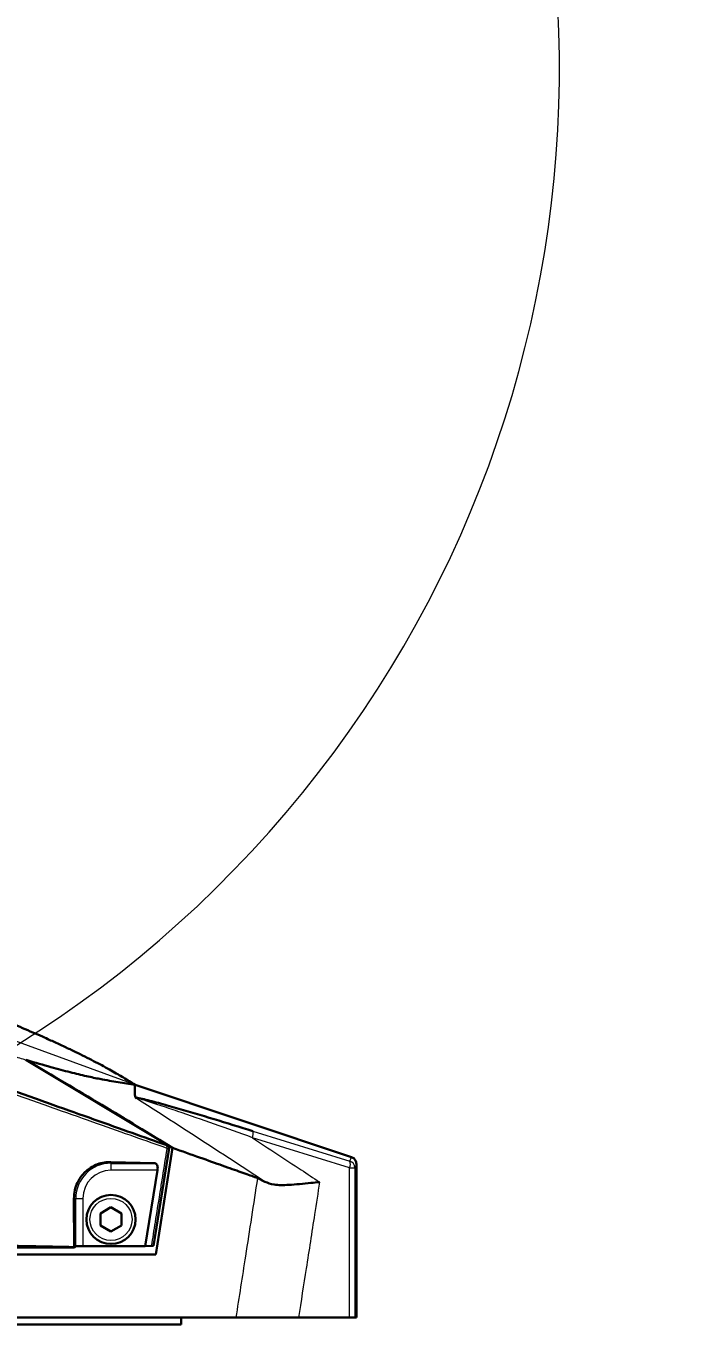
# Model space of a CAD drawing. Header units: millimetres. Extents: x 0 to 8400, y 0 to 5940.
# Drawn here: x 2456.8 to 2552.3, y 4046.9 to 4234.7 of the extents above; entities that cross this region are included whole.
import ezdxf

# ---------------------------------------------------------------- set-up
doc = ezdxf.new("R2010")
doc.units = ezdxf.units.MM
doc.linetypes.add('CENTERX2', pattern=[20.32, 12.7, -2.54, 2.54, -2.54])
doc.styles.get("Standard").update_dxf_attribs({"font": 'times.ttf', "width": 2, "height": 50})
doc.dimstyles.new('ISO-25', dxfattribs={"dimtxt": 40, "dimasz": 40, "dimexe": 1.25, "dimexo": 0.625, "dimtad": 1, "dimtxsty": 'Standard', "dimcen": 2.5, "dimclrd": 1, "dimclrt": 1, "dimadec": 0, "dimazin": 0, "dimtfac": 1, "dimtmove": 0, "dimatfit": 3, "dimfxl": 1, "dimarcsym": 0})

# ---------------------------------------------------------------- blocks, each defined once
blk = doc.blocks.new('*D13')
at = {"color": 0, "lineweight": -2, "transparency": 16777216}
for p, q in [((3080.83, 4228.38), (3080.83, 3072.46)), ((2367.71, 3824.18), (2367.71, 3072.46))]:
    blk.add_line(p, q, dxfattribs=at)
at = {"color": 1, "lineweight": -2, "transparency": 16777216}
blk.add_line((2407.71, 3073.71), (3040.83, 3073.71), dxfattribs=at)
at = {"color": 1, "lineweight": 25, "transparency": 16777216}
for points in [[(2407.71, 3080.38), (2407.71, 3067.04), (2367.71, 3073.71)], [(3040.83, 3080.38), (3040.83, 3067.04), (3080.83, 3073.71)]]:
    blk.add_solid(points, dxfattribs=at)
at = {"layer": 'Defpoints', "color": 0, "lineweight": 25, "transparency": 16777216}
for p in [(3080.83, 4229.01), (2367.71, 3824.8), (3080.83, 3073.71)]:
    blk.add_point(p, dxfattribs=at)
at = {"color": 1, "lineweight": 25, "transparency": 16777216, "insert": (2724.27, 3094.74), "char_height": 40, "attachment_point": 5}
blk.add_mtext('703', dxfattribs=at)

msp = doc.modelspace()

# ---------------------------------------------------------------- linework, layer by layer
at = {"color": 8, "linetype": 'Continuous', "lineweight": 15}
for p, q in [((2472.583, 4081.635), (2437.909, 4094.255)), ((2489.62, 4074.95), (2503.663, 4070.604)), ((2503.606, 4069.645), (2489.562, 4073.992)), ((2503.663, 4070.604), (2503.907, 4071.166)), ((2469.11, 4070.472), (2469.11, 4070.301)), ((2469.11, 4070.301), (2469.11, 4069.287)), ((2475.838, 4069.287), (2469.11, 4069.287)), ((2503.606, 4047.977), (2503.606, 4069.645)), ((2503.606, 4069.645), (2504.357, 4069.645)), ((2504.598, 4070.204), (2504.357, 4069.645)), ((2504.357, 4069.645), (2504.357, 4047.977)), ((2463.75, 4065.214), (2464.023, 4065.214)), ((2464.023, 4058.294), (2464.023, 4065.214)), ((2464.023, 4065.214), (2465.036, 4065.214)), ((2465.036, 4065.214), (2465.036, 4058.311))]:
    msp.add_line(p, q, dxfattribs=at)
at = {"color": 7, "linetype": 'Continuous', "lineweight": 30}
for p, q in [((2456.855, 4085.208), (2456.801, 4085.231)), ((2456.832, 4085.229), (2456.989, 4085.172)), ((2456.855, 4085.208), (2456.907, 4085.181)), ((2477.266, 4072.975), (2456.907, 4085.181)), ((2456.989, 4085.172), (2457.067, 4085.088)), ((2472.576, 4080.2), (2472.576, 4081.605)), ((2472.576, 4080.2), (2472.678, 4079.794)), ((2503.907, 4071.166), (2472.583, 4081.635)), ((2477.506, 4072.483), (2475.255, 4058.364)), ((2475.577, 4057.102), (2478.026, 4072.512)), ((2503.907, 4071.166), (2503.907, 4071.166)), ((2469.11, 4070.472), (2475.427, 4070.301)), ((2469.11, 4070.301), (2475.427, 4070.301)), ((2475.838, 4069.287), (2474.073, 4058.311)), ((2504.598, 4047.977), (2504.598, 4070.204)), ((2490.34, 4068.145), (2491.371, 4067.604)), ((2463.777, 4058.185), (2463.75, 4065.214)), ((2469.11, 4063.928), (2467.589, 4063.05)), ((2470.631, 4063.05), (2469.11, 4063.928)), ((2467.589, 4063.05), (2467.589, 4061.294)), ((2470.631, 4061.294), (2470.631, 4063.05)), ((2467.589, 4061.294), (2469.11, 4060.416)), ((2469.11, 4060.416), (2470.631, 4061.294)), ((2463.845, 4058.116), (2449.295, 4058.116)), ((2463.777, 4058.185), (2463.845, 4058.116)), ((2463.845, 4058.116), (2464.023, 4058.294)), ((2465.036, 4058.311), (2474.073, 4058.311)), ((2474.979, 4058.339), (2474.073, 4058.311)), ((2367.714, 4046.963), (2479.249, 4046.963)), ((2479.047, 4046.861), (2479.047, 4046.963)), ((2479.249, 4046.963), (2479.249, 4047.977)), ((2503.606, 4047.977), (2496.219, 4047.977)), ((2504.357, 4047.977), (2503.606, 4047.977)), ((2504.357, 4047.977), (2504.598, 4047.977))]:
    msp.add_line(p, q, dxfattribs=at)
msp.add_circle((2469.11, 4062.172), 3.549, dxfattribs=at)
at = {"color": 8, "linetype": 'Continuous', "lineweight": 15}
msp.add_circle((2469.11, 4062.172), 3.042, dxfattribs=at)
at = {"color": 7, "linetype": 'Continuous', "lineweight": 15}
for centre, radius, start, end in [((2367.65, 4229.008), 713.179, 314.966774, 189.876122), ((2367.714, 4228.587), 166.24, 238.83334, 117.46374), ((2620.106, 3976.195), 355.9, 161.9716, 312.5254)]:
    msp.add_arc(centre, radius, start, end, dxfattribs=at)
at = {"color": 7, "linetype": 'CENTERX2', "lineweight": 0}
msp.add_arc((2367.714, 4228.587), 373.23, 13.29144, 248.81856, dxfattribs=at)
at = {"color": 8, "linetype": 'Continuous', "lineweight": 15}
for centre, radius, start, end in [((2488.361, 4074.545), 1.323, 335.2779, 17.82408), ((2476.761, 4072.553), 0.485, 346.47313, 52.79175), ((2476.974, 4072.484), 0.506, 351.34152, 58.81194), ((2469.11, 4065.214), 5.087, 90, 180), ((2469.11, 4065.214), 4.073, 90, 180), ((2502.404, 4070.199), 1.323, 335.27717, 17.8256), ((2503.342, 4069.641), 1.014, 0.23583, 71.53892)]:
    msp.add_arc(centre, radius, start, end, dxfattribs=at)
at = {"color": 7, "linetype": 'Continuous', "lineweight": 30}
for centre, major_axis, ratio, start_param, end_param in [((2503.99, 4071.137), (-0.453, 1.374), 0.2958942, 3.8727165, 3.8747061), ((2465.036, 4058.293), (1.014, 0), 0.0174551, 1.5707963, 3.1241394)]:
    msp.add_ellipse(centre, major_axis=major_axis, ratio=ratio, start_param=start_param, end_param=end_param, dxfattribs=at)
for points, knots in [([(2472.596, 4081.63), (2472.315, 4081.806), (2471.776, 4082.145), (2470.939, 4082.655), (2470.083, 4083.163), (2469.145, 4083.701), (2468.088, 4084.286), (2466.933, 4084.9), (2465.691, 4085.539), (2464.338, 4086.21), (2462.851, 4086.924), (2461.264, 4087.662), (2459.295, 4088.554), (2456.818, 4089.641), (2453.592, 4091.012), (2451.08, 4092.047), (2449.794, 4092.576)], [0, 0, 0, 0, 0.0792943, 0.1524158, 0.2193726, 0.289647, 0.3645125, 0.434964, 0.5010476, 0.5684381, 0.6325307, 0.6934296, 0.7512563, 0.8351568, 0.9156186, 1, 1, 1, 1]), ([(2456.989, 4085.172), (2458.167, 4084.831), (2460.523, 4084.149), (2463.297, 4083.42), (2465.625, 4082.861), (2467.988, 4082.364), (2470.152, 4082.011), (2471.768, 4081.759), (2472.576, 4081.633)], [0, 0, 0, 0, 0.1334093, 0.2668845, 0.4034593, 0.5400743, 0.769972, 1, 1, 1, 1]), ([(2457.067, 4085.088), (2460.643, 4082.976), (2467.658, 4078.832), (2474.615, 4074.591), (2478.026, 4072.512)], [0, 0, 0, 0, 0.5097573, 1, 1, 1, 1]), ([(2454.234, 4081.035), (2456.425, 4080.258), (2460.806, 4078.704), (2466.775, 4076.588), (2472.298, 4074.628), (2475.469, 4073.502), (2477.054, 4072.94)], [0, 0, 0, 0, 0.24701926, 0.49403084, 0.7470191, 1, 1, 1, 1]), ([(2472.805, 4079.655), (2472.803, 4079.656), (2472.797, 4079.662), (2472.786, 4079.671), (2472.769, 4079.686), (2472.708, 4079.743), (2472.692, 4079.77), (2472.678, 4079.794)], [0, 0, 0, 0, 0.0211372, 0.0795391, 0.137892, 0.2542888, 1, 1, 1, 1]), ([(2472.678, 4079.794), (2472.704, 4079.792), (2472.908, 4079.774), (2473.928, 4079.551), (2475.927, 4079.025), (2479.434, 4078.026), (2483.978, 4076.686), (2487.738, 4075.529), (2489.62, 4074.95)], [0, 0, 0, 0, 0.0110619, 0.087399, 0.2395833, 0.3930775, 0.696339, 1, 1, 1, 1]), ([(2477.503, 4072.462), (2477.506, 4072.52), (2477.513, 4072.635), (2477.45, 4072.799), (2477.36, 4072.912), (2477.289, 4072.96), (2477.266, 4072.975)], [0, 0, 0, 0, 0.2872593, 0.5745595, 0.8606581, 1, 1, 1, 1]), ([(2478.026, 4072.512), (2479.37, 4072.035), (2482.058, 4071.082), (2485.339, 4069.919), (2488.016, 4068.97), (2489.553, 4068.424), (2490.195, 4068.197), (2490.34, 4068.145)], [0, 0, 0, 0, 0.2299909, 0.4599781, 0.6956019, 0.9312237, 1, 1, 1, 1]), ([(2503.907, 4071.166), (2504.012, 4071.119), (2504.22, 4071.026), (2504.451, 4070.764), (2504.579, 4070.479), (2504.593, 4070.286), (2504.598, 4070.206)], [0, 0, 0, 0, 0.2699832, 0.5399856, 0.8100017, 1, 1, 1, 1]), ([(2463.75, 4065.214), (2463.774, 4065.607), (2463.822, 4066.392), (2464.255, 4067.59), (2465.03, 4068.778), (2466.388, 4069.92), (2467.838, 4070.435), (2468.796, 4070.463), (2469.11, 4070.472)], [0, 0, 0, 0, 0.10959643, 0.2191716, 0.35293736, 0.54509264, 0.85111145, 1, 1, 1, 1]), ([(2475.427, 4070.301), (2475.495, 4070.287), (2475.632, 4070.258), (2475.784, 4070.047), (2475.86, 4069.753), (2475.865, 4069.485), (2475.845, 4069.334), (2475.838, 4069.287)], [0, 0, 0, 0, 0.2516459, 0.504507, 0.7248917, 0.9139772, 1, 1, 1, 1]), ([(2499.267, 4067.575), (2499.26, 4067.575), (2498.839, 4067.53), (2497.279, 4067.364), (2494.937, 4067.143), (2492.665, 4067.108), (2491.777, 4067.449), (2491.371, 4067.604)], [0, 0, 0, 0, 0.0022451, 0.1245181, 0.4680464, 0.7571528, 1, 1, 1, 1]), ([(2463.777, 4058.185), (2461.696, 4058.229), (2457.521, 4058.317), (2452.77, 4058.395), (2450.386, 4058.435)], [0, 0, 0, 0, 0.49838116, 1, 1, 1, 1]), ([(2475.234, 4058.355), (2475.206, 4058.351), (2475.166, 4058.345), (2475.021, 4058.34), (2474.979, 4058.339)], [0, 0, 0, 0, 0.7112362, 1, 1, 1, 1]), ([(2475.255, 4058.364), (2475.255, 4058.364), (2475.255, 4058.364), (2475.242, 4058.358), (2475.235, 4058.355), (2475.234, 4058.355)], [0, 0, 0, 0, 0.0000763, 0.9418717, 1, 1, 1, 1]), ([(2475.577, 4057.102), (2474.005, 4057.102), (2470.86, 4057.102), (2465.296, 4057.102), (2459.125, 4057.102), (2452.004, 4057.102), (2443.976, 4057.102), (2437.888, 4057.102), (2434.831, 4057.102)], [0, 0, 0, 0, 0.15673956, 0.31348024, 0.47421349, 0.63494598, 0.81672108, 1, 1, 1, 1]), ([(2487.212, 4047.977), (2486.468, 4047.977), (2484.979, 4047.977), (2481.359, 4047.977), (2476.97, 4047.977), (2471.866, 4047.977), (2466.262, 4047.977), (2459.967, 4047.977), (2453.029, 4047.977), (2445.471, 4047.977), (2437.355, 4047.977), (2428.752, 4047.977), (2419.73, 4047.977), (2410.329, 4047.977), (2400.619, 4047.977), (2390.681, 4047.977), (2380.611, 4047.977), (2370.472, 4047.977), (2360.32, 4047.977), (2350.217, 4047.977), (2340.131, 4047.977), (2330.135, 4047.977), (2320.303, 4047.977), (2310.824, 4047.977), (2301.896, 4047.977), (2293.569, 4047.977), (2285.851, 4047.977), (2278.692, 4047.977), (2272.123, 4047.977), (2266.21, 4047.977), (2260.984, 4047.977), (2256.507, 4047.977), (2252.704, 4047.977), (2249.734, 4047.977), (2247.595, 4047.977), (2247.027, 4047.977), (2246.744, 4047.977)], [0, 0, 0, 0, 0.0329282, 0.0659339, 0.0988626, 0.1275879, 0.1564158, 0.1852441, 0.2139699, 0.242705, 0.2715429, 0.3003799, 0.3291137, 0.3578077, 0.3866057, 0.4154084, 0.4441087, 0.4726711, 0.501329, 0.5299847, 0.558544, 0.588043, 0.6176563, 0.6472718, 0.6767738, 0.7051448, 0.7336145, 0.7620841, 0.790455, 0.8192168, 0.8480816, 0.8769466, 0.9057086, 0.9371164, 0.9685916, 1, 1, 1, 1]), ([(2487.212, 4047.977), (2487.358, 4047.977), (2487.65, 4047.977), (2488.785, 4047.977), (2490.516, 4047.977), (2492.716, 4047.977), (2494.453, 4047.977), (2495.667, 4047.977), (2496.219, 4047.977)], [0, 0, 0, 0, 0.1459226, 0.2918536, 0.5825673, 0.7297952, 0.877029, 1, 1, 1, 1])]:
    msp.add_open_spline(points, degree=3, knots=knots, dxfattribs=at)
at = {"color": 8, "linetype": 'Continuous', "lineweight": 15}
for points, knots in [([(2456.907, 4085.181), (2456.747, 4085.229), (2455.947, 4085.465), (2453.97, 4086.062), (2450.708, 4087.074), (2447.751, 4088.032), (2446.263, 4088.514)], [0, 0, 0, 0, 0.0548805, 0.2744871, 0.6351125, 1, 1, 1, 1]), ([(2477.233, 4072.44), (2475.698, 4072.982), (2472.628, 4074.068), (2467.219, 4075.98), (2461.28, 4078.078), (2456.842, 4079.646), (2454.622, 4080.43)], [0, 0, 0, 0, 0.2470319, 0.4940708, 0.7470322, 1, 1, 1, 1]), ([(2489.562, 4073.992), (2487.731, 4074.648), (2484.071, 4075.959), (2479.632, 4077.501), (2476.191, 4078.669), (2474.218, 4079.306), (2473.111, 4079.625), (2472.827, 4079.675), (2472.81, 4079.66), (2472.805, 4079.655)], [0, 0, 0, 0, 0.2982559, 0.596221, 0.744345, 0.891404, 0.9613735, 0.9874638, 1, 1, 1, 1]), ([(2491.371, 4067.604), (2489.42, 4068.887), (2483.254, 4072.94), (2477.047, 4076.928), (2472.805, 4079.655)], [0, 0, 0, 0, 0.3164246, 1, 1, 1, 1]), ([(2477.054, 4072.94), (2477.087, 4072.929), (2477.187, 4072.896), (2477.216, 4072.909), (2477.236, 4072.917)], [0, 0, 0, 0, 0.3260663, 1, 1, 1, 1]), ([(2477.236, 4072.917), (2477.245, 4072.934), (2477.255, 4072.954), (2477.265, 4072.973), (2477.266, 4072.975)], [0, 0, 0, 0, 0.8660148, 1, 1, 1, 1]), ([(2489.562, 4073.992), (2491.91, 4072.45), (2495.152, 4070.322), (2498.378, 4068.169), (2499.267, 4067.575)], [0, 0, 0, 0, 0.7243393, 1, 1, 1, 1]), ([(2474.979, 4058.339), (2475.164, 4059.488), (2475.566, 4061.99), (2476.075, 4065.169), (2476.615, 4068.55), (2476.965, 4070.748), (2477.206, 4072.27), (2477.233, 4072.44)], [0, 0, 0, 0, 0.2446398, 0.5323607, 0.6762325, 0.9639986, 1, 1, 1, 1]), ([(2477.475, 4072.408), (2477.385, 4071.844), (2477.144, 4070.32), (2476.795, 4068.12), (2476.319, 4065.13), (2475.814, 4061.97), (2475.416, 4059.486), (2475.234, 4058.355)], [0, 0, 0, 0, 0.120299, 0.32531509, 0.46969218, 0.75842055, 1, 1, 1, 1]), ([(2477.475, 4072.408), (2477.449, 4072.4), (2477.411, 4072.389), (2477.276, 4072.427), (2477.233, 4072.44)], [0, 0, 0, 0, 0.6740288, 1, 1, 1, 1]), ([(2477.503, 4072.462), (2477.502, 4072.461), (2477.493, 4072.443), (2477.483, 4072.425), (2477.475, 4072.408)], [0, 0, 0, 0, 0.0742144, 1, 1, 1, 1]), ([(2487.212, 4047.977), (2487.676, 4050.94), (2488.73, 4057.661), (2489.763, 4064.386), (2490.34, 4068.145)], [0, 0, 0, 0, 0.4409644, 1, 1, 1, 1]), ([(2499.267, 4067.575), (2499.028, 4066.015), (2498.39, 4061.853), (2497.373, 4055.32), (2496.592, 4050.348), (2496.219, 4047.977)], [0, 0, 0, 0, 0.2387144, 0.6369144, 1, 1, 1, 1])]:
    msp.add_open_spline(points, degree=3, knots=knots, dxfattribs=at)

# ---------------------------------------------------------------- dimensions: what is measured, and where the dimension line sits
at = {"color": 0, "lineweight": 25}
dim = msp.add_linear_dim(base=(3080.829, 3073.709), p1=(2367.714, 3824.804), p2=(3080.829, 4229.008), text='703', dimstyle='ISO-25', dxfattribs=at)
dim.commit()
dim.dimension.update_dxf_attribs({"geometry": '*D13', "text_midpoint": (2724.272, 3094.737)})

doc.saveas('drawing.dxf')
